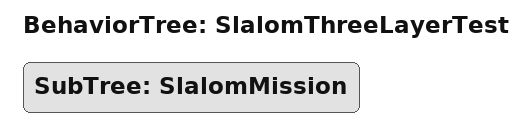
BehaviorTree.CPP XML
<?xml version="1.0" encoding="UTF-8"?>
<!-- The slalom alone, from where it starts after the gate. -->
<root BTCPP_format="4" main_tree_to_execute="SlalomThreeLayerTest">
  <BehaviorTree ID="SlalomThreeLayerTest">
    <SubTree ID="SlalomMission"/>
  </BehaviorTree>
</root>
